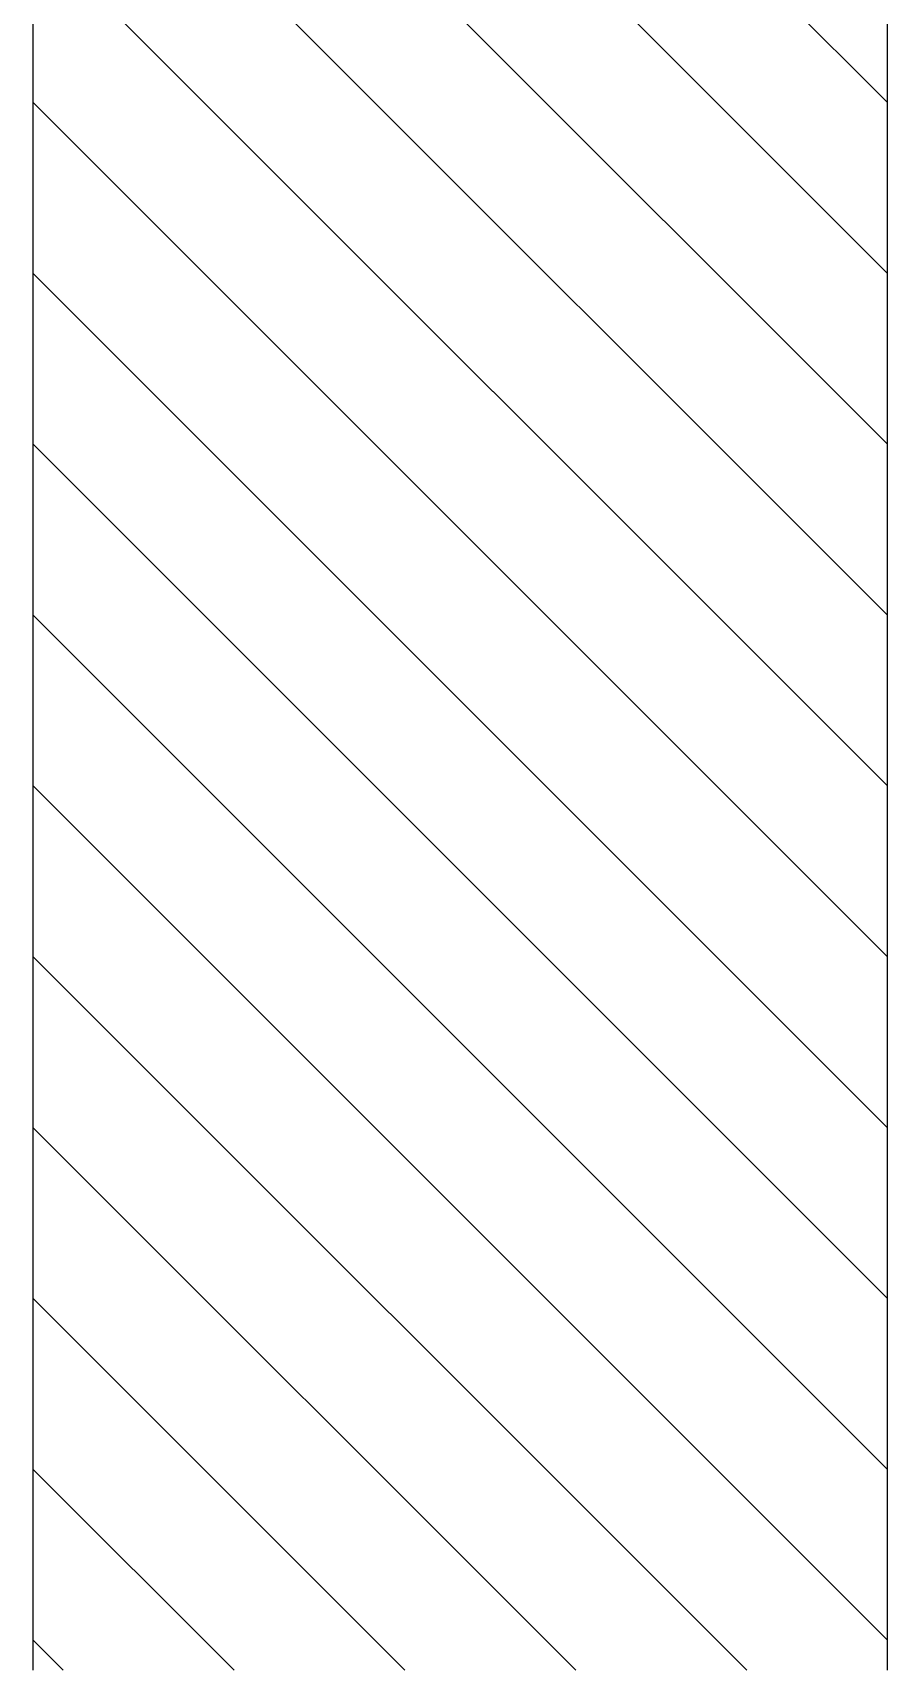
# Model space of a CAD drawing. Header units: millimetres. Extents: x 2508 to 2607, y 837 to 997.
# Drawn here: x 2550.424 to 2551.924, y 868.324 to 871.2 of the extents above; entities that cross this region are included whole.
import ezdxf

# ---------------------------------------------------------------- set-up
doc = ezdxf.new("R2010")
doc.units = ezdxf.units.MM
doc.linetypes.add('DASHED', pattern=[19.049999999999997, 12.7, -6.35])

# ---------------------------------------------------------------- blocks, each defined once
blk = doc.blocks.new('KKKL')
at = {"color": 251}
for p, q in [((5363.997959192625, -1128.413256319209), (5364.051279063924, -1128.359936447909)), ((5363.997959192625, -1128.713256318706), (5364.351279063421, -1128.35993644791)), ((5363.997959192624, -1129.013256318203), (5364.651279062917, -1128.35993644791)), ((5363.997959192625, -1129.313256317699), (5364.951279062415, -1128.359936447909)), ((5363.997959192625, -1129.613256317196), (5365.251279061911, -1128.35993644791)), ((5363.997959192625, -1129.913256316692), (5365.497959192625, -1128.413256316693)), ((5363.997959192625, -1130.213256316189), (5365.497959192624, -1128.713256316189)), ((5363.997959192625, -1130.513256315685), (5365.497959192625, -1129.013256315685)), ((5363.997959192624, -1130.813256315182), (5365.497959192624, -1129.313256315182)), ((5363.997959192625, -1131.113256314678), (5365.497959192624, -1129.613256314679)), ((5363.997959192625, -1131.413256314175), (5365.497959192625, -1129.913256314175)), ((5363.997959192625, -1131.713256313672), (5365.497959192625, -1130.213256313672)), ((5363.997959192625, -1132.013256313168), (5365.497959192625, -1130.513256313169)), ((5363.997959192624, -1132.313256312665), (5365.497959192624, -1130.813256312665)), ((5363.997959192625, -1132.613256312162), (5365.497959192624, -1131.113256312162))]:
    blk.add_line(p, q, dxfattribs=at)

msp = doc.modelspace()

# ---------------------------------------------------------------- linework, layer by layer
at = {"color": 251}
for p, q in [((2550.423905360481, 873.3243092853525), (2550.423905360481, 868.3243092853525)), ((2551.923905360481, 873.3243092853525), (2551.923905360481, 868.3243092853525))]:
    msp.add_line(p, q, dxfattribs=at)

# ---------------------------------------------------------------- block references
at = {"linetype": 'DASHED', "ltscale": 0.7, "xscale": -1, "rotation": 180}
msp.add_blockref('KKKL', (-2813.574053832144, -260.0356271625569), dxfattribs=at)

doc.saveas('drawing.dxf')
